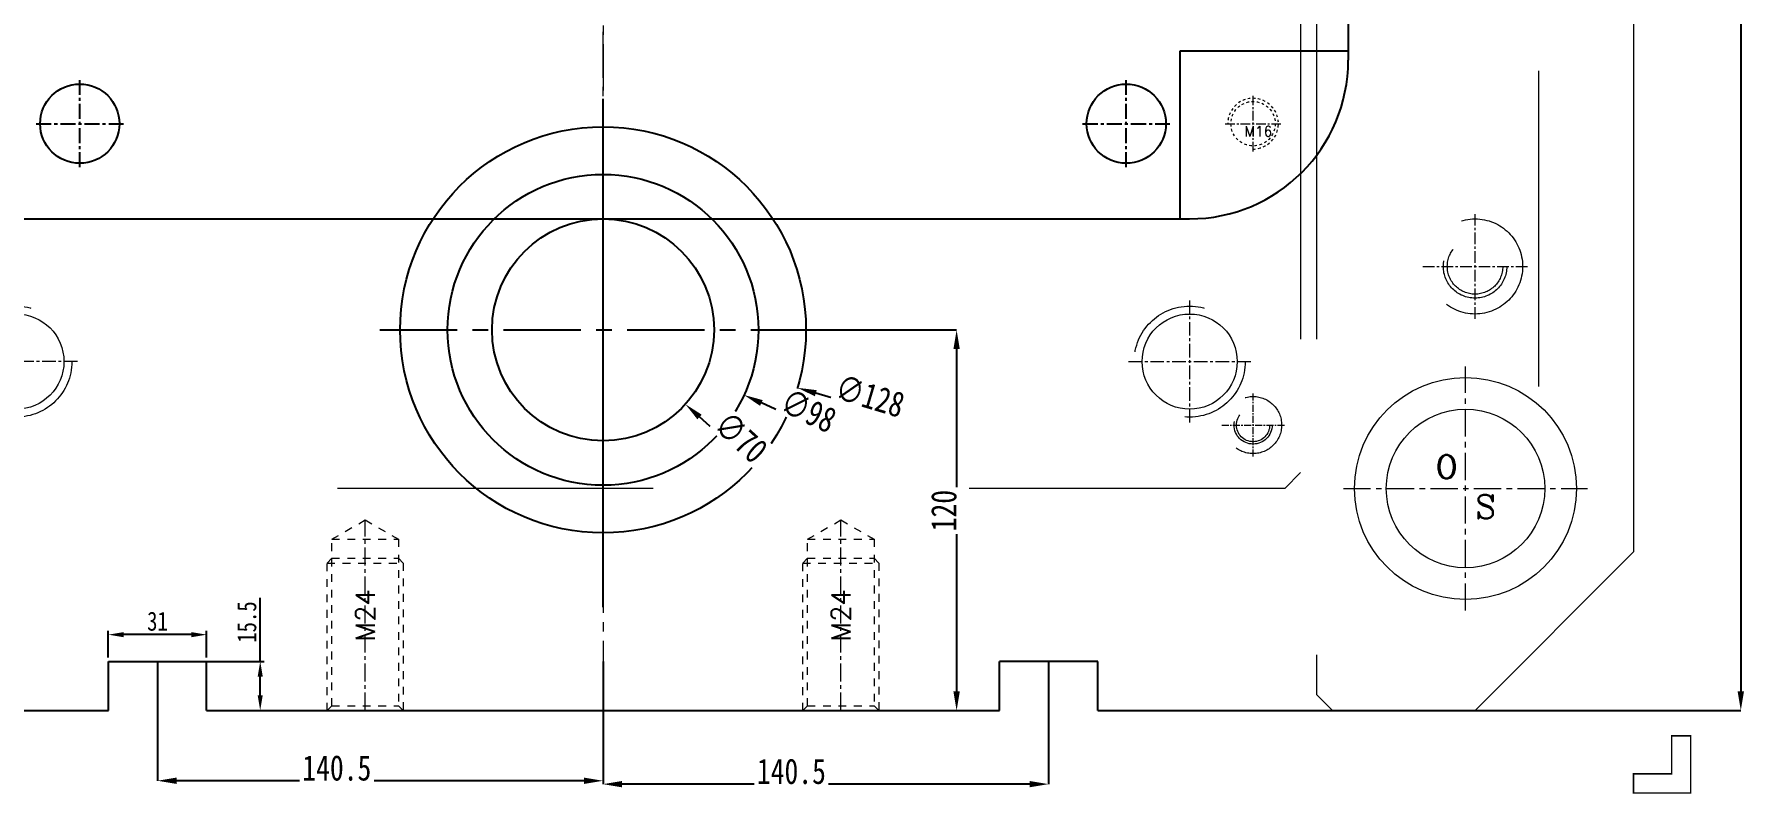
# Model space of a CAD drawing. Header units: millimetres. Extents: x -2895 to -298, y -11750 to -2997.
# Drawn here: x -2162 to -1623, y -4090 to -3850 of the extents above; entities that cross this region are included whole.
import ezdxf
from ezdxf.enums import TextEntityAlignment as Align

# ---------------------------------------------------------------- set-up
doc = ezdxf.new("R2010")
doc.units = ezdxf.units.MM
doc.header["$LTSCALE"] = 16.335
doc.header["$PDMODE"] = 3
doc.header["$PDSIZE"] = 0.3125
doc.linetypes.add('CENTER', pattern=[0.6, 0.375, -0.075, 0.075, -0.075])
doc.linetypes.add('HIDDEN', pattern=[0.2, 0.1, -0.1])
doc.layers.get('0').update_dxf_attribs({"linetype": 'CONTINUOUS'})
doc.layers.get('Defpoints').update_dxf_attribs({"linetype": 'CONTINUOUS'})
for name, color, linetype, lineweight in [('center', 1, 'CENTER', 9), ('dim', 82, 'CONTINUOUS', 9), ('moldbase', 7, 'CONTINUOUS', 20), ('screw', 33, 'CONTINUOUS', 13)]:
    doc.layers.add(name, color=color, linetype=linetype, lineweight=lineweight)
doc.styles.add('ROMANC', font='romanc.shx', dxfattribs={"bigfont": 'gbcbig.shx'})
doc.styles.get("Standard").update_dxf_attribs({"font": 'txt', "width": 0.8})
doc.styles.add('TXT', font='txt.shx', dxfattribs={"bigfont": 'gbcbig.shx'})
doc.dimstyles.new('ISO-25', dxfattribs={"dimtxt": 8, "dimasz": 6, "dimexe": 0, "dimexo": 0, "dimgap": 0, "dimtad": 1, "dimdsep": 46, "dimtxsty": 'Standard', "dimcen": 0, "dimclrd": 4, "dimclre": 4, "dimclrt": 6, "dimazin": 0, "dimtfac": 1, "dimtofl": 0, "dimtmove": 0, "dimatfit": 3, "dimfxl": 0, "dimarcsym": 0})

# ---------------------------------------------------------------- blocks, each defined once
blk = doc.blocks.new('*D375')
at = {"color": 4, "lineweight": -2, "transparency": 16777216}
for p, q in [((-1707.9, -3443.57), (-1624.09, -3443.57)), ((-1624.09, -3449.57), (-1624.09, -4057.57)), ((-1707.9, -4063.57), (-1624.09, -4063.57))]:
    blk.add_line(p, q, dxfattribs=at)
at = {"color": 4, "transparency": 16777216}
for points in [[(-1625.09, -3449.57), (-1623.09, -3449.57), (-1624.09, -3443.57)], [(-1625.09, -4057.57), (-1623.09, -4057.57), (-1624.09, -4063.57)]]:
    blk.add_solid(points, dxfattribs=at)
at = {"layer": 'Defpoints', "color": 0, "transparency": 16777216}
for p in [(-1707.9, -3443.57), (-1707.9, -4063.57), (-1624.09, -4063.57)]:
    blk.add_point(p, dxfattribs=at)
at = {"color": 6, "transparency": 16777216, "insert": (-1628.09, -3721.64), "char_height": 8, "attachment_point": 5, "rotation": 90, "bg_fill": 3, "box_fill_scale": 1.1, "bg_fill_color": 256, "bg_fill_true_color": 13158600, "bg_fill_transparency": 0}
blk.add_mtext('620', dxfattribs=at)
blk = doc.blocks.new('*D450')
at = {"color": 4, "lineweight": -2, "transparency": 16777216}
blk.add_line((-1912.02, -3976.28), (-1932.96, -3966.61), dxfattribs=at)
at = {"color": 4, "transparency": 16777216}
blk.add_solid([(-1932.54, -3965.71), (-1933.38, -3967.52), (-1938.41, -3964.1)], dxfattribs=at)
at = {"layer": 'Defpoints', "color": 0, "transparency": 16777216}
for p in [(-2027.39, -3923.03), (-1938.41, -3964.1)]:
    blk.add_point(p, dxfattribs=at)
at = {"color": 6, "transparency": 16777216, "insert": (-1918.09, -3969.07), "char_height": 8, "attachment_point": 5, "rotation": 335.2248, "bg_fill": 3, "box_fill_scale": 1.1, "bg_fill_color": 256, "bg_fill_true_color": 13158600, "bg_fill_transparency": 0}
blk.add_mtext('∅98', dxfattribs=at)
blk = doc.blocks.new('*D451')
at = {"color": 4, "lineweight": -2, "transparency": 16777216}
blk.add_line((-1889.61, -3971.34), (-1915.81, -3963.54), dxfattribs=at)
at = {"color": 4, "transparency": 16777216}
blk.add_solid([(-1915.52, -3962.58), (-1916.09, -3964.5), (-1921.56, -3961.83)], dxfattribs=at)
at = {"layer": 'Defpoints', "color": 0, "transparency": 16777216}
for p in [(-2044.24, -3925.3), (-1921.56, -3961.83)]:
    blk.add_point(p, dxfattribs=at)
at = {"color": 6, "transparency": 16777216, "insert": (-1898.69, -3964.46), "char_height": 8, "attachment_point": 5, "rotation": 343.4187, "bg_fill": 3, "box_fill_scale": 1.1, "bg_fill_color": 256, "bg_fill_true_color": 13158600, "bg_fill_transparency": 0}
blk.add_mtext('∅128', dxfattribs=at)
blk = doc.blocks.new('screw_m16_g')
at = {"layer": 'screw', "color": 1, "linetype": 'CENTER', "ltscale": 0.497582}
for p, q in [((0, -8.8), (0, 8.8)), ((-8.8, 0), (8.8, 0))]:
    blk.add_line(p, q, dxfattribs=at)
at = {"layer": 'screw', "color": 33, "linetype": 'HIDDEN', "ltscale": 0.497582}
blk.add_circle((0, 0), 7, dxfattribs=at)
at = {"layer": 'screw', "color": 92, "linetype": 'HIDDEN', "ltscale": 0.497582}
blk.add_arc((0, 0), 8, 270, 180, dxfattribs=at)
at = {"layer": 'screw', "color": 6, "style": 'TXT'}
blk.add_text('M16', height=3.2, dxfattribs=at).set_placement((-2.72, -4))
blk = doc.blocks.new('*D452')
at = {"color": 4, "lineweight": -2, "transparency": 16777216}
blk.add_line((-1936.12, -3985.77), (-1952.46, -3971.03), dxfattribs=at)
at = {"layer": 'Defpoints', "color": 0, "transparency": 16777216}
for p in [(-2008.88, -3920.12), (-1956.91, -3967.01)]:
    blk.add_point(p, dxfattribs=at)
at = {"color": 6, "transparency": 16777216, "insert": (-1939.38, -3977.44), "char_height": 8, "attachment_point": 5, "rotation": 317.9411, "bg_fill": 3, "box_fill_scale": 1.1, "bg_fill_color": 256, "bg_fill_true_color": 13158600, "bg_fill_transparency": 0}
blk.add_mtext('∅70', dxfattribs=at)
at = {"color": 4, "transparency": 16777216}
blk.add_solid([(-1951.79, -3970.29), (-1953.13, -3971.77), (-1956.91, -3967.01)], dxfattribs=at)
blk = doc.blocks.new('*D457')
at = {"layer": 'Defpoints', "color": 0, "transparency": 16777216}
for p in [(-2138.9, -4039.65), (-2138.9, -4048.07), (-2107.9, -4048.07)]:
    blk.add_point(p, dxfattribs=at)
at = {"layer": 'dim', "color": 4, "lineweight": -2, "transparency": 16777216}
for p, q in [((-2138.9, -4046.87), (-2138.9, -4038.45)), ((-2112.7, -4039.65), (-2134.1, -4039.65)), ((-2107.9, -4046.87), (-2107.9, -4038.45))]:
    blk.add_line(p, q, dxfattribs=at)
at = {"layer": 'dim', "color": 4, "transparency": 16777216}
for points in [[(-2134.1, -4038.85), (-2134.1, -4040.45), (-2138.9, -4039.65)], [(-2112.7, -4038.85), (-2112.7, -4040.45), (-2107.9, -4039.65)]]:
    blk.add_solid(points, dxfattribs=at)
at = {"layer": 'dim', "color": 6, "transparency": 16777216, "insert": (-2123.4, -4035.45), "char_height": 6, "attachment_point": 5, "bg_fill": 3, "box_fill_scale": 1.1, "bg_fill_color": 256, "bg_fill_true_color": 13158600, "bg_fill_transparency": 0}
blk.add_mtext('31', dxfattribs=at)
blk = doc.blocks.new('*D458')
at = {"layer": 'Defpoints', "color": 0, "transparency": 16777216}
for p in [(-2109.81, -4048.07), (-2103.91, -4063.57), (-2091, -4063.57)]:
    blk.add_point(p, dxfattribs=at)
at = {"layer": 'dim', "color": 4, "lineweight": -2, "transparency": 16777216}
for p, q in [((-2091, -4048.07), (-2091, -4028.07)), ((-2108.61, -4048.07), (-2089.8, -4048.07)), ((-2091, -4058.77), (-2091, -4052.87)), ((-2102.71, -4063.57), (-2089.8, -4063.57))]:
    blk.add_line(p, q, dxfattribs=at)
at = {"layer": 'dim', "color": 4, "transparency": 16777216}
for points in [[(-2091.8, -4052.87), (-2090.2, -4052.87), (-2091, -4048.07)], [(-2091.8, -4058.77), (-2090.2, -4058.77), (-2091, -4063.57)]]:
    blk.add_solid(points, dxfattribs=at)
at = {"layer": 'dim', "color": 6, "transparency": 16777216, "insert": (-2095.2, -4035.67), "char_height": 6, "attachment_point": 5, "rotation": 90, "bg_fill": 3, "box_fill_scale": 1.1, "bg_fill_color": 256, "bg_fill_true_color": 13158600, "bg_fill_transparency": 0}
blk.add_mtext('15.5', dxfattribs=at)
blk = doc.blocks.new('*D459')
at = {"color": 4, "lineweight": -2, "transparency": 16777216}
for p, q in [((-1982.9, -4048.07), (-1982.9, -4086.78)), ((-1842.4, -4048.07), (-1842.4, -4086.78)), ((-1848.4, -4086.78), (-1976.9, -4086.78))]:
    blk.add_line(p, q, dxfattribs=at)
at = {"color": 4, "transparency": 16777216}
for points in [[(-1976.9, -4085.78), (-1976.9, -4087.78), (-1982.9, -4086.78)], [(-1848.4, -4085.78), (-1848.4, -4087.78), (-1842.4, -4086.78)]]:
    blk.add_solid(points, dxfattribs=at)
at = {"layer": 'Defpoints', "color": 0, "transparency": 16777216}
for p in [(-1982.9, -4048.07), (-1842.4, -4048.07), (-1982.9, -4086.78)]:
    blk.add_point(p, dxfattribs=at)
at = {"color": 6, "transparency": 16777216, "insert": (-1923.49, -4082.78), "char_height": 8, "attachment_point": 5, "bg_fill": 3, "box_fill_scale": 1.1, "bg_fill_color": 256, "bg_fill_true_color": 13158600, "bg_fill_transparency": 0}
blk.add_mtext('140.5', dxfattribs=at)
blk = doc.blocks.new('*D460')
at = {"color": 4, "lineweight": -2, "transparency": 16777216}
for p, q in [((-2123.4, -4048.07), (-2123.4, -4085.71)), ((-1982.9, -4048.07), (-1982.9, -4085.71)), ((-1988.9, -4085.71), (-2117.4, -4085.71))]:
    blk.add_line(p, q, dxfattribs=at)
at = {"color": 4, "transparency": 16777216}
for points in [[(-2117.4, -4084.71), (-2117.4, -4086.71), (-2123.4, -4085.71)], [(-1988.9, -4084.71), (-1988.9, -4086.71), (-1982.9, -4085.71)]]:
    blk.add_solid(points, dxfattribs=at)
at = {"layer": 'Defpoints', "color": 0, "transparency": 16777216}
for p in [(-2123.4, -4048.07), (-1982.9, -4048.07), (-2123.4, -4085.71)]:
    blk.add_point(p, dxfattribs=at)
at = {"color": 6, "transparency": 16777216, "insert": (-2066.84, -4081.71), "char_height": 8, "attachment_point": 5, "bg_fill": 3, "box_fill_scale": 1.1, "bg_fill_color": 256, "bg_fill_true_color": 13158600, "bg_fill_transparency": 0}
blk.add_mtext('140.5', dxfattribs=at)
blk = doc.blocks.new('123')
at = {"layer": 'moldbase', "color": 1, "linetype": 'CENTER', "ltscale": 0.36}
for p, q in [((-196.1, -3458.67), (-196.1, -3478.47)), ((213.9, -3458.67), (213.9, -3478.47)), ((-186.2, -3468.57), (-206, -3468.57)), ((204, -3468.57), (223.8, -3468.57)), ((-196.1, -3733.47), (-196.1, -3713.67)), ((213.9, -3733.47), (213.9, -3713.67)), ((-206, -3723.57), (-186.2, -3723.57)), ((204, -3723.57), (223.8, -3723.57)), ((-196.1, -3988.47), (-196.1, -3968.67)), ((213.9, -3988.47), (213.9, -3968.67)), ((-186.2, -3978.57), (-206, -3978.57)), ((204, -3978.57), (223.8, -3978.57))]:
    blk.add_line(p, q, dxfattribs=at)
at = {"layer": 'moldbase', "color": 1, "linetype": 'CENTER', "ltscale": 0.7}
for p, q in [((-176.1, -3469.32), (-176.1, -3507.82)), ((193.9, -3469.32), (193.9, -3507.82)), ((-156.85, -3488.57), (-195.35, -3488.57)), ((174.65, -3488.57), (213.15, -3488.57)), ((-176.1, -3977.82), (-176.1, -3939.32)), ((193.9, -3977.82), (193.9, -3939.32)), ((-156.85, -3958.57), (-195.35, -3958.57)), ((174.65, -3958.57), (213.15, -3958.57))]:
    blk.add_line(p, q, dxfattribs=at)
at = {"layer": 'moldbase', "color": 8, "linetype": 'HIDDEN', "ltscale": 12.192}
for centre, radius in [((-196.1, -3468.57), 9), ((-196.1, -3468.57), 6), ((213.9, -3468.57), 9), ((213.9, -3468.57), 6), ((-196.1, -3468.57), 5.25), ((213.9, -3468.57), 5.25), ((-196.1, -3723.57), 9), ((213.9, -3723.57), 9), ((-196.1, -3723.57), 6), ((-196.1, -3723.57), 5.25), ((213.9, -3723.57), 6), ((213.9, -3723.57), 5.25), ((-196.1, -3978.57), 9), ((213.9, -3978.57), 9), ((-196.1, -3978.57), 6), ((-196.1, -3978.57), 5.25), ((213.9, -3978.57), 6), ((213.9, -3978.57), 5.25)]:
    blk.add_circle(centre, radius, dxfattribs=at)
at = {"layer": 'moldbase', "color": 8, "linetype": 'HIDDEN', "ltscale": 17.78}
for centre in [(-176.1, -3488.57), (193.9, -3488.57), (-176.1, -3958.57), (193.9, -3958.57)]:
    blk.add_circle(centre, 17.5, dxfattribs=at)
at = {"layer": 'moldbase'}
for centre in [(-176.1, -3488.57), (193.9, -3488.57), (-176.1, -3958.57), (193.9, -3958.57)]:
    blk.add_circle(centre, 15, dxfattribs=at)
blk = doc.blocks.new('*D494')
at = {"color": 4, "lineweight": -2, "transparency": 16777216}
for p, q in [((-1912.5, -3943.57), (-1871.39, -3943.57)), ((-1871.39, -3949.57), (-1871.39, -4057.57)), ((-1880.03, -4063.57), (-1871.39, -4063.57))]:
    blk.add_line(p, q, dxfattribs=at)
at = {"color": 4, "transparency": 16777216}
for points in [[(-1872.39, -3949.57), (-1870.39, -3949.57), (-1871.39, -3943.57)], [(-1872.39, -4057.57), (-1870.39, -4057.57), (-1871.39, -4063.57)]]:
    blk.add_solid(points, dxfattribs=at)
at = {"layer": 'Defpoints', "color": 0, "transparency": 16777216}
for p in [(-1912.5, -3943.57), (-1880.03, -4063.57), (-1871.39, -4063.57)]:
    blk.add_point(p, dxfattribs=at)
at = {"color": 6, "transparency": 16777216, "insert": (-1875.39, -4000.54), "char_height": 8, "attachment_point": 5, "rotation": 90, "bg_fill": 3, "box_fill_scale": 1.1, "bg_fill_color": 256, "bg_fill_true_color": 13158600, "bg_fill_transparency": 0}
blk.add_mtext('120', dxfattribs=at)

msp = doc.modelspace()

# ---------------------------------------------------------------- linework, layer by layer
for p, q in [((-1747.897, -3578.566), (-1747.897, -3858.566)), ((-1800.897, -3908.566), (-1800.897, -3855.566)), ((-1800.897, -3855.566), (-1747.897, -3855.566)), ((-2167.897, -3908.566), (-1797.897, -3908.566)), ((-2138.897, -4063.566), (-2138.897, -4048.066)), ((-2138.897, -4048.066), (-2107.897, -4048.066)), ((-2107.897, -4063.566), (-2107.897, -4048.066)), ((-1857.897, -4063.566), (-1857.897, -4048.066)), ((-1826.897, -4048.066), (-1857.897, -4048.066)), ((-1826.897, -4063.566), (-1826.897, -4048.066)), ((-2257.897, -4063.566), (-2138.897, -4063.566)), ((-2107.897, -4063.566), (-1857.897, -4063.566)), ((-1826.897, -4063.566), (-1707.897, -4063.566))]:
    msp.add_line(p, q)
at = {"color": 1, "linetype": 'CENTER', "ltscale": 0.777472}
for p, q in [((-2147.897, -3892.316), (-2147.897, -3864.816)), ((-1817.897, -3892.316), (-1817.897, -3864.816)), ((-2161.647, -3878.566), (-2134.147, -3878.566)), ((-1831.647, -3878.566), (-1804.147, -3878.566))]:
    msp.add_line(p, q, dxfattribs=at)
at = {"color": 1, "linetype": 'CENTER', "ltscale": 3.36}
msp.add_line((-1982.897, -4030.966), (-1982.897, -3870.688), dxfattribs=at)
for centre, radius in [((-2147.897, -3878.566), 12.5), ((-1817.897, -3878.566), 12.5), ((-1982.897, -3943.566), 64), ((-1982.897, -3943.566), 49), ((-1982.897, -3943.566), 35)]:
    msp.add_circle(centre, radius)
msp.add_arc((-1797.897, -3858.566), 50, 270, 0)
at = {"layer": 'center', "color": 1, "linetype": 'CENTER', "ltscale": 2.363514}
msp.add_line((-1982.897, -3933.566), (-1982.897, -3533.566), dxfattribs=at)
at = {"layer": 'moldbase', "color": 8, "linetype": 'HIDDEN', "ltscale": 60.96}
for p, q in [((-1762.897, -3448.566), (-1762.897, -3988.566)), ((-1757.897, -3448.566), (-1757.897, -4058.566)), ((-1687.897, -3463.566), (-1687.897, -4043.566)), ((-1767.897, -3993.566), (-2197.897, -3993.566))]:
    msp.add_line(p, q, dxfattribs=at)
at = {"layer": 'moldbase', "color": 1, "linetype": 'CENTER', "ltscale": 2.4}
msp.add_line((-1982.897, -3453.566), (-1982.897, -4053.566), dxfattribs=at)
at = {"layer": 'moldbase'}
for p, q in [((-1657.897, -3493.566), (-1657.897, -4013.566)), ((-1657.897, -4013.566), (-1707.897, -4063.566))]:
    msp.add_line(p, q, dxfattribs=at)
at = {"layer": 'moldbase', "color": 1, "linetype": 'CENTER', "ltscale": 0.6}
for p, q in [((-1707.897, -3940.066), (-1707.897, -3907.066)), ((-1724.397, -3923.566), (-1691.397, -3923.566))]:
    msp.add_line(p, q, dxfattribs=at)
at = {"layer": 'moldbase', "color": 1, "linetype": 'CENTER', "ltscale": 1.4}
for p, q in [((-1710.897, -4032.066), (-1710.897, -3955.066)), ((-1749.397, -3993.566), (-1672.397, -3993.566))]:
    msp.add_line(p, q, dxfattribs=at)
at = {"layer": 'moldbase', "color": 8, "linetype": 'HIDDEN', "ltscale": 7.62}
for p, q in [((-1762.897, -3988.566), (-1767.897, -3993.566)), ((-1757.897, -4058.566), (-1752.897, -4063.566))]:
    msp.add_line(p, q, dxfattribs=at)
at = {"layer": 'moldbase', "const_width": 0.5}
msp.add_lwpolyline([(-1657.897, -4083.566), (-1645.897, -4083.566), (-1645.897, -4071.566), (-1639.897, -4071.566), (-1639.897, -4089.566), (-1657.897, -4089.566), (-1657.897, -4083.566)], dxfattribs=at)
at = {"layer": 'moldbase', "color": 8, "linetype": 'HIDDEN', "ltscale": 20.32}
for radius in [15, 10, 8.75]:
    msp.add_circle((-1707.897, -3923.566), radius, dxfattribs=at)
at = {"layer": 'moldbase'}
for radius in [35, 25]:
    msp.add_circle((-1710.897, -3993.566), radius, dxfattribs=at)
at = {"layer": 'screw', "color": 8, "linetype": 'HIDDEN', "ltscale": 1.492746}
for p, q in [((-2068.397, -4009.566), (-2057.897, -4003.504)), ((-2057.897, -4003.504), (-2047.397, -4009.566)), ((-1918.397, -4009.566), (-1907.897, -4003.504)), ((-1907.897, -4003.504), (-1897.397, -4009.566)), ((-2068.397, -4062.066), (-2068.397, -4009.566)), ((-2068.397, -4009.566), (-2047.397, -4009.566)), ((-2047.397, -4009.566), (-2047.397, -4062.066)), ((-1918.397, -4062.066), (-1918.397, -4009.566)), ((-1918.397, -4009.566), (-1897.397, -4009.566)), ((-1897.397, -4009.566), (-1897.397, -4062.066)), ((-2069.897, -4063.566), (-2068.397, -4062.066)), ((-2068.397, -4062.066), (-2047.397, -4062.066)), ((-2047.397, -4062.066), (-2045.897, -4063.566)), ((-1919.897, -4063.566), (-1918.397, -4062.066)), ((-1918.397, -4062.066), (-1897.397, -4062.066)), ((-1897.397, -4062.066), (-1895.897, -4063.566))]:
    msp.add_line(p, q, dxfattribs=at)
at = {"layer": 'screw', "color": 1, "linetype": 'CENTER', "ltscale": 0.932966}
for p, q in [((-2057.897, -4063.566), (-2057.897, -4003.504)), ((-1907.897, -4063.566), (-1907.897, -4003.504))]:
    msp.add_line(p, q, dxfattribs=at)
at = {"layer": 'screw', "color": 92, "linetype": 'HIDDEN', "ltscale": 1.492746}
for p, q in [((-2069.897, -4017.066), (-2068.397, -4015.566)), ((-2069.897, -4063.566), (-2069.897, -4017.066)), ((-2069.897, -4017.066), (-2045.897, -4017.066)), ((-2068.397, -4015.566), (-2047.397, -4015.566)), ((-2047.397, -4015.566), (-2045.897, -4017.066)), ((-2045.897, -4017.066), (-2045.897, -4063.566)), ((-1919.897, -4017.066), (-1918.397, -4015.566)), ((-1919.897, -4063.566), (-1919.897, -4017.066)), ((-1919.897, -4017.066), (-1895.897, -4017.066)), ((-1918.397, -4015.566), (-1897.397, -4015.566)), ((-1897.397, -4015.566), (-1895.897, -4017.066)), ((-1895.897, -4017.066), (-1895.897, -4063.566))]:
    msp.add_line(p, q, dxfattribs=at)

# ---------------------------------------------------------------- block references
at = {"layer": 'screw'}
msp.add_blockref('screw_m16_g', (-1777.897, -3878.566), dxfattribs=at)

# ---------------------------------------------------------------- texts
at = {"layer": 'moldbase', "style": 'ROMANC'}
for s, p in [('O', (-1720.407, -3990.476)), ('S', (-1707.807, -4003.076))]:
    msp.add_text(s, height=7.5, dxfattribs=at).set_placement(p)
at = {"layer": 'screw', "color": 6, "linetype": 'HIDDEN', "ltscale": 1.492746, "style": 'TXT'}
for p in [(-2057.897, -4033.535), (-1907.897, -4033.535)]:
    msp.add_text('M24', height=6, rotation=90, dxfattribs=at).set_placement(p, align=Align.MIDDLE)

# ---------------------------------------------------------------- next in the draw order: dimensions: what is measured, and where the dimension line sits
dim = msp.add_linear_dim(base=(-1624.086, -4063.566), p1=(-1707.897, -3443.566), p2=(-1707.897, -4063.566), angle=90, dimstyle='ISO-25')
dim.commit()
dim.dimension.update_dxf_attribs({"geometry": '*D375', "text_midpoint": (-1624.086, -3721.638), "dimtype": 160})
dim = msp.add_diameter_dim_2p(p1=(-2027.387, -3923.032), p2=(-1938.407, -3964.1), dimstyle='ISO-25', override={"dimfxl": 1.25})
dim.commit()
dim.dimension.update_dxf_attribs({"geometry": '*D450', "text_midpoint": (-1918.088, -3969.073)})
dim = msp.add_linear_dim(base=(-1982.897, -4086.779), p1=(-1842.397, -4048.066), p2=(-1982.897, -4048.066), dimstyle='ISO-25')
dim.commit()
dim.dimension.update_dxf_attribs({"geometry": '*D459', "text_midpoint": (-1923.486, -4086.779), "dimtype": 160})
at = {"layer": 'dim'}
dim = msp.add_linear_dim(base=(-2138.897, -4039.652), p1=(-2107.897, -4048.066), p2=(-2138.897, -4048.066), dimstyle='ISO-25', override={"dimtxt": 6, "dimasz": 4.8, "dimexe": 1.1994, "dimexo": 1.1994, "dimgap": 1.1994}, dxfattribs=at)
dim.commit()
dim.dimension.update_dxf_attribs({"geometry": '*D457', "text_midpoint": (-2123.397, -4035.453)})

# ---------------------------------------------------------------- next in the draw order: dimensions: what is measured, and where the dimension line sits
dim = msp.add_diameter_dim_2p(p1=(-2044.236, -3925.302), p2=(-1921.559, -3961.83), dimstyle='ISO-25', override={"dimfxl": 1.25})
dim.commit()
dim.dimension.update_dxf_attribs({"geometry": '*D451', "text_midpoint": (-1898.693, -3964.465)})
dim = msp.add_linear_dim(base=(-2090.999, -4063.566), p1=(-2109.808, -4048.066), p2=(-2103.908, -4063.566), angle=90, dimstyle='ISO-25', override={"dimtxt": 6, "dimasz": 4.8, "dimexe": 1.1994, "dimexo": 1.1994, "dimgap": 1.1994}, dxfattribs=at)
dim.commit()
dim.dimension.update_dxf_attribs({"geometry": '*D458', "text_midpoint": (-2090.999, -4035.666), "dimtype": 160})

# ---------------------------------------------------------------- next in the draw order: dimensions: what is measured, and where the dimension line sits
dim = msp.add_diameter_dim_2p(p1=(-2008.883, -3920.12), p2=(-1956.911, -3967.012), dimstyle='ISO-25', override={"dimfxl": 1.25})
dim.commit()
dim.dimension.update_dxf_attribs({"geometry": '*D452', "text_midpoint": (-1939.382, -3977.44)})
dim = msp.add_linear_dim(base=(-2123.397, -4085.707), p1=(-1982.897, -4048.066), p2=(-2123.397, -4048.066), dimstyle='ISO-25')
dim.commit()
dim.dimension.update_dxf_attribs({"geometry": '*D460', "text_midpoint": (-2066.837, -4085.707), "dimtype": 160})

# ---------------------------------------------------------------- next in the draw order: linework, layer by layer
at = {"color": 1, "linetype": 'CENTER', "ltscale": 3.980655}
for p, q in [((-1982.897, -4013.966), (-1982.897, -3873.166)), ((-1982.897, -4018.966), (-1982.897, -3878.166))]:
    msp.add_line(p, q, dxfattribs=at)

# ---------------------------------------------------------------- next in the draw order: block references
msp.add_blockref('123', (-1991.793, 5))

# ---------------------------------------------------------------- next in the draw order: dimensions: what is measured, and where the dimension line sits
dim = msp.add_linear_dim(base=(-1871.394, -4063.566), p1=(-1912.497, -3943.566), p2=(-1880.027, -4063.566), angle=90, dimstyle='ISO-25', override={"dimfxl": 1.25})
dim.commit()
dim.dimension.update_dxf_attribs({"geometry": '*D494', "text_midpoint": (-1871.394, -4000.542), "dimtype": 160})

# ---------------------------------------------------------------- next in the draw order: linework, layer by layer
msp.add_line((-2053.297, -3943.566), (-1912.497, -3943.566), dxfattribs=at)

doc.saveas('drawing.dxf')
